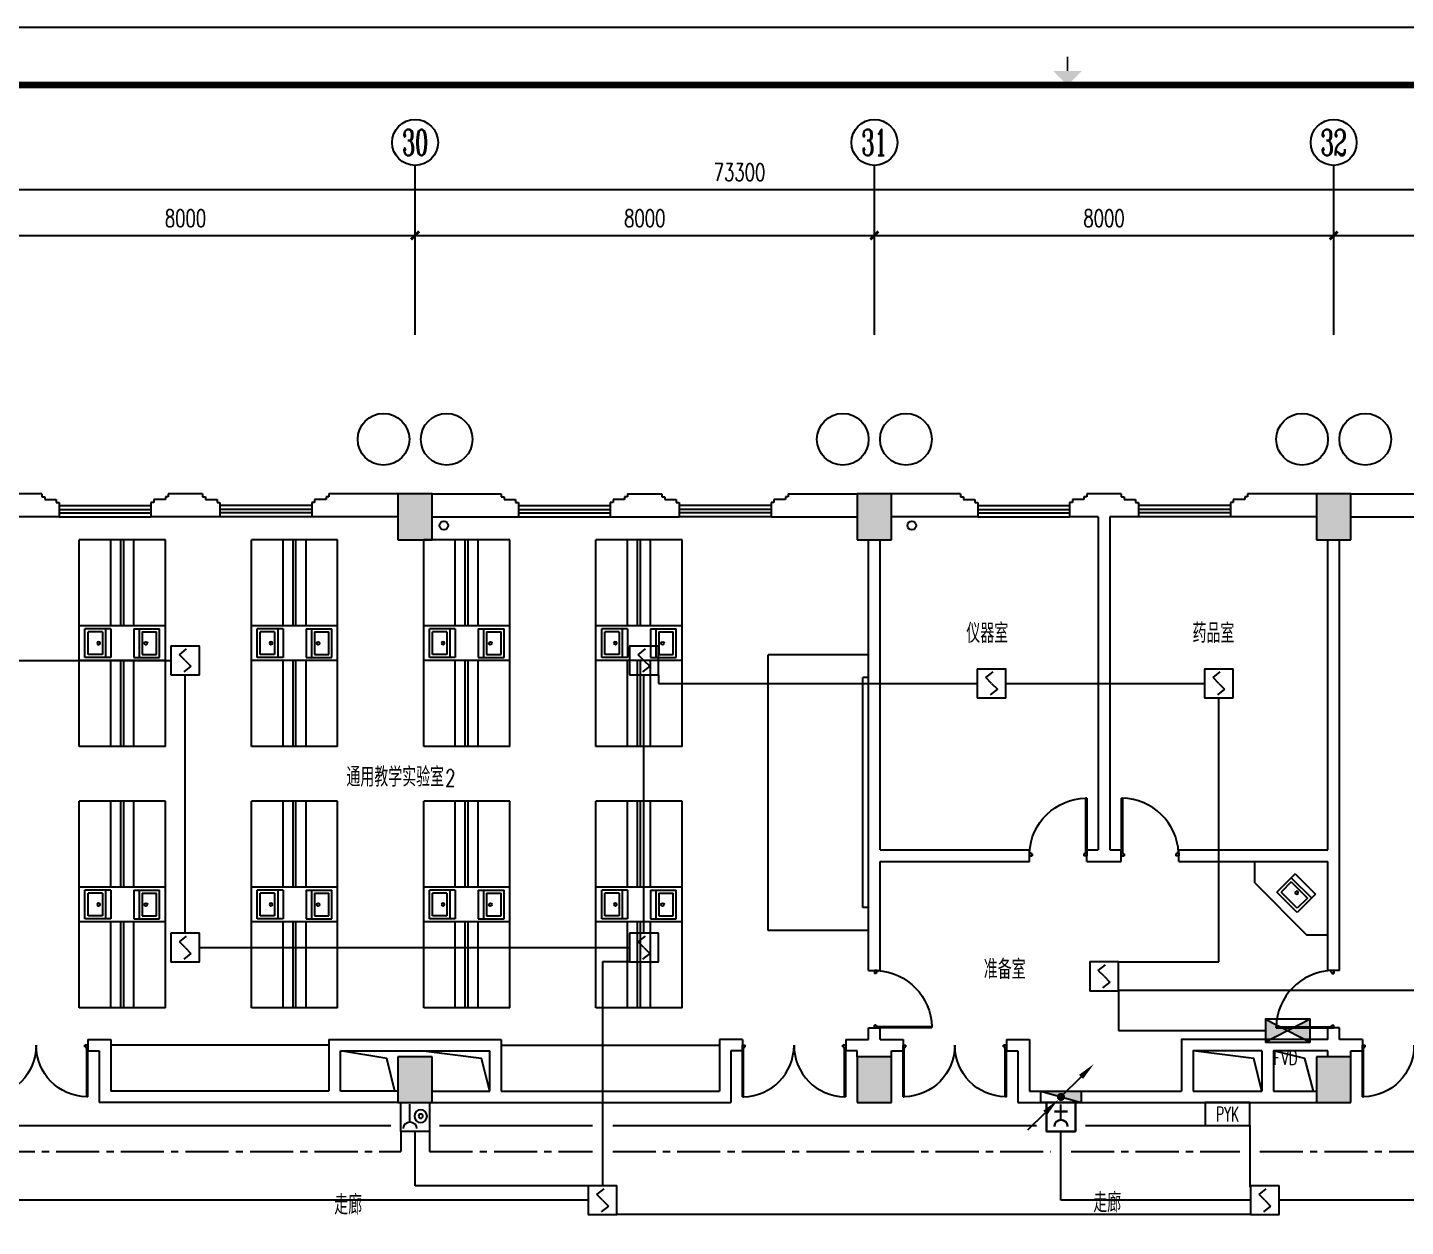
# Model space of a CAD drawing. Extents: x 190999 to 918899, y -200814 to 215286.
# Drawn here: x 470135 to 494135, y 50912 to 71786 of the extents above; entities that cross this region are included whole.
import ezdxf
from ezdxf.enums import TextEntityAlignment as Align

# ---------------------------------------------------------------- set-up
doc = ezdxf.new("R2010")
doc.units = 0
doc.header["$LTSCALE"] = 1000
doc.header["$MEASUREMENT"] = 0
doc.linetypes.add('CENTER2', pattern=[1.125, 0.75, -0.125, 0.125, -0.125])
doc.layers.get('Defpoints').update_dxf_attribs({"color": 1})
for name, color, linetype in [('00-EQUIP', 3, 'Continuous'), ('00-LWIRE', 4, 'Continuous'), ('00-WIRE-4', 6, 'Continuous'), ('A-墙线', 2, 'Continuous'), ('A-外包装修', 250, 'Continuous'), ('A-外窗', 145, 'Continuous'), ('A-家具', 250, 'Continuous'), ('A-门', 167, 'Continuous'), ('AXIS', 3, 'Continuous'), ('AXIS_TEXT', 7, 'Continuous'), ('COLUMN', 2, 'Continuous'), ('EQUIP_消火栓', 1, 'Continuous'), ('PUB_HATCH', 250, 'Continuous'), ('图框', 189, 'Continuous'), ('房间名称', 7, 'Continuous'), ('暖通-风-说明', 3, 'Continuous'), ('洞口线', 165, 'Continuous'), ('雨水管', 151, 'Continuous')]:
    doc.layers.add(name, color=color, linetype=linetype)
doc.styles.add('_COMPLEX', font='COMPLEX.shx', dxfattribs={"width": 0.5})
doc.styles.add('_TCH_AXIS', font='COMPLEX', dxfattribs={"bigfont": 'GBCBIG'})
doc.styles.add('_TCH_DIM', font='SIMPLEX', dxfattribs={"bigfont": 'GBCBIG'})
doc.styles.add('COMPLEX', font='COMPLEX')
doc.styles.add('DIM_FONT', font='SIMPLEX', dxfattribs={"width": 0.7, "bigfont": 'GBCBIG'})
doc.styles.add('HZ-ZGBZ', font='romanc.shx', dxfattribs={"width": 0.65})
doc.styles.get("Standard").update_dxf_attribs({"font": 'simhei.ttf'})
doc.styles.add('XXK', font='romans.shx', dxfattribs={"width": 0.75, "bigfont": 'hzf.shx'})
doc.styles.add('zz-1', font='arial.ttf', dxfattribs={"width": 0.8})
doc.linetypes.add('4INE', pattern='A,1,-0.15,["4",XXK,S=0.3,R=0,X=-0.1,Y=-0.1],-0.25', length=1.4)
doc.dimstyles.new('DIMN', dxfattribs={"dimtxt": 300, "dimasz": 100, "dimexe": 250, "dimexo": 300, "dimgap": 150, "dimtad": 1, "dimdec": 0, "dimzin": 0, "dimdsep": 46, "dimtxsty": 'DIM_FONT', "dimblk": 'ARCHTICK', "dimcen": 0.09, "dimclrt": 7, "dimazin": 2, "dimtfac": 1, "dimtdec": 0, "dimtix": 1, "dimtmove": 2, "dimatfit": 3, "dimfxl": 0, "dimtolj": 1, "dimtzin": 0, "dimarcsym": 0})

# ---------------------------------------------------------------- blocks, each defined once
blk = doc.blocks.new('TJAD_TK_A0')
at = {"layer": '图框'}
blk.add_line((2162, 399.3), (973, 399.3), dxfattribs=at)
at = {"layer": '图框', "const_width": 0.3}
blk.add_lwpolyline([(1567.5, 391.74), (1567.5, 394.24)], dxfattribs=at)
at = {"layer": '图框', "const_width": 1.2}
blk.add_lwpolyline([(2152, -431.7), (2152, 389.3), (998, 389.3), (998, -431.7)], close=True, dxfattribs=at)
at = {"layer": '图框'}
blk.add_solid([(1565, 391.74), (1570, 391.74), (1567.5, 389.24)], dxfattribs=at)
blk = doc.blocks.new('m1000')
at = {"layer": 'A-墙线'}
for p, q in [((0, 0), (0, 200)), ((1000, 0), (1000, 200))]:
    blk.add_line(p, q, dxfattribs=at)
at = {"layer": 'A-门'}
for p, q in [((0, 1100), (0, 100)), ((0, 1100), (20, 1100)), ((20, 1100), (20, 150)), ((0, 150), (30, 150)), ((0, 100), (50, 100)), ((30, 150), (30, 130)), ((30, 130), (50, 130)), ((50, 130), (50, 100)), ((950, 130), (950, 100)), ((970, 130), (950, 130)), ((1000, 100), (950, 100)), ((970, 150), (970, 130)), ((1000, 150), (970, 150)), ((1000, 150), (1000, 100))]:
    blk.add_line(p, q, dxfattribs=at)
blk.add_arc((0, 100), 1000, 2.866, 88.854, dxfattribs=at)
blk = doc.blocks.new('m1800')
at = {"layer": 'A-墙线'}
for p, q in [((-900, -100), (-900, 100)), ((900, -100), (900, 100))]:
    blk.add_line(p, q, dxfattribs=at)
at = {"layer": 'A-门'}
for p, q in [((-900, 900), (-900, 0)), ((-900, 900), (-880, 900)), ((-880, 900), (-880, 50)), ((880, 900), (880, 50)), ((900, 900), (880, 900)), ((900, 900), (900, 0)), ((-900, 50), (-870, 50)), ((-900, 0), (-850, 0)), ((-870, 50), (-870, 30)), ((-870, 30), (-850, 30)), ((-850, 30), (-850, 0)), ((850, 30), (850, 0)), ((870, 30), (850, 30)), ((900, 0), (850, 0)), ((870, 50), (870, 30)), ((900, 50), (870, 50))]:
    blk.add_line(p, q, dxfattribs=at)
for centre, start, end in [((-900, 0), 0, 88.7267), ((900, 0), 91.2733, 180)]:
    blk.add_arc(centre, 900, start, end, dxfattribs=at)
blk = doc.blocks.new('$TwtSys$00000434')
for p, q in [((-0.5, 0.5), (-0.5, -0.5)), ((-0.5, -0.5), (0.5, 0.5)), ((0.5, 0.5), (-0.5, 0.5)), ((0.5, -0.5), (0.5, 0.5)), ((-0.5, -0.5), (0.5, -0.5))]:
    blk.add_line(p, q)
blk.add_solid([(0.5, -0.5), (0.5, 0.5), (-0.5, -0.5)])
blk = doc.blocks.new('_ArchTick')
at = {"const_width": 0.5}
blk.add_lwpolyline([(-0.7, -0.7), (0.7, 0.7)], dxfattribs=at)
blk = doc.blocks.new('*D1253')
at = {"layer": 'AXIS', "color": 0, "lineweight": -2}
for p, q in [((492885, 66767), (492885, 68417)), ((500885, 66767), (500885, 68417)), ((492885, 68167), (500885, 68167))]:
    blk.add_line(p, q, dxfattribs=at)
at = {"layer": 'Defpoints', "color": 0}
for p in [(500885, 68167), (492885, 66467), (500885, 66467)]:
    blk.add_point(p, dxfattribs=at)
at = {"layer": 'AXIS', "color": 0, "lineweight": -2, "xscale": 100, "yscale": 100, "zscale": 100, "rotation": 180}
blk.add_blockref('_ArchTick', (492885, 68167), dxfattribs=at)
at = {"layer": 'AXIS', "color": 0, "lineweight": -2, "xscale": 100, "yscale": 100, "zscale": 100}
blk.add_blockref('_ArchTick', (500885, 68167), dxfattribs=at)
at = {"layer": 'AXIS', "color": 7, "insert": (496885, 68467), "char_height": 300, "attachment_point": 5, "style": 'DIM_FONT'}
blk.add_mtext('\\A1;8000', dxfattribs=at)
blk = doc.blocks.new('*D1254')
at = {"layer": 'AXIS', "color": 0, "lineweight": -2}
for p, q in [((484885, 66767), (484885, 68417)), ((492885, 66767), (492885, 68417)), ((484885, 68167), (492885, 68167))]:
    blk.add_line(p, q, dxfattribs=at)
at = {"layer": 'Defpoints', "color": 0}
for p in [(492885, 68167), (484885, 66467), (492885, 66467)]:
    blk.add_point(p, dxfattribs=at)
at = {"layer": 'AXIS', "color": 0, "lineweight": -2, "xscale": 100, "yscale": 100, "zscale": 100, "rotation": 180}
blk.add_blockref('_ArchTick', (484885, 68167), dxfattribs=at)
at = {"layer": 'AXIS', "color": 0, "lineweight": -2, "xscale": 100, "yscale": 100, "zscale": 100}
blk.add_blockref('_ArchTick', (492885, 68167), dxfattribs=at)
at = {"layer": 'AXIS', "color": 7, "insert": (488885, 68467), "char_height": 300, "attachment_point": 5, "style": 'DIM_FONT'}
blk.add_mtext('\\A1;8000', dxfattribs=at)
blk = doc.blocks.new('*D1255')
at = {"layer": 'AXIS', "color": 0, "lineweight": -2}
for p, q in [((476885, 66767), (476885, 68417)), ((484885, 66767), (484885, 68417)), ((476885, 68167), (484885, 68167))]:
    blk.add_line(p, q, dxfattribs=at)
at = {"layer": 'Defpoints', "color": 0}
for p in [(484885, 68167), (476885, 66467), (484885, 66467)]:
    blk.add_point(p, dxfattribs=at)
at = {"layer": 'AXIS', "color": 0, "lineweight": -2, "xscale": 100, "yscale": 100, "zscale": 100, "rotation": 180}
blk.add_blockref('_ArchTick', (476885, 68167), dxfattribs=at)
at = {"layer": 'AXIS', "color": 0, "lineweight": -2, "xscale": 100, "yscale": 100, "zscale": 100}
blk.add_blockref('_ArchTick', (484885, 68167), dxfattribs=at)
at = {"layer": 'AXIS', "color": 7, "insert": (480885, 68467), "char_height": 300, "attachment_point": 5, "style": 'DIM_FONT'}
blk.add_mtext('\\A1;8000', dxfattribs=at)
blk = doc.blocks.new('*D1256')
at = {"layer": 'AXIS', "color": 0, "lineweight": -2}
for p, q in [((468885, 66767), (468885, 68417)), ((476885, 66767), (476885, 68417)), ((468885, 68167), (476885, 68167))]:
    blk.add_line(p, q, dxfattribs=at)
at = {"layer": 'Defpoints', "color": 0}
for p in [(476885, 68167), (468885, 66467), (476885, 66467)]:
    blk.add_point(p, dxfattribs=at)
at = {"layer": 'AXIS', "color": 0, "lineweight": -2, "xscale": 100, "yscale": 100, "zscale": 100, "rotation": 180}
blk.add_blockref('_ArchTick', (468885, 68167), dxfattribs=at)
at = {"layer": 'AXIS', "color": 0, "lineweight": -2, "xscale": 100, "yscale": 100, "zscale": 100}
blk.add_blockref('_ArchTick', (476885, 68167), dxfattribs=at)
at = {"layer": 'AXIS', "color": 7, "insert": (472885, 68467), "char_height": 300, "attachment_point": 5, "style": 'DIM_FONT'}
blk.add_mtext('\\A1;8000', dxfattribs=at)
blk = doc.blocks.new('*D1261')
at = {"layer": 'AXIS', "color": 0, "lineweight": -2}
for p, q in [((445885, 66767), (445885, 69217)), ((519185, 66767), (519185, 69217)), ((445885, 68967), (519185, 68967))]:
    blk.add_line(p, q, dxfattribs=at)
at = {"layer": 'Defpoints', "color": 0}
for p in [(519185, 68967), (445885, 66467), (519185, 66467)]:
    blk.add_point(p, dxfattribs=at)
at = {"layer": 'AXIS', "color": 0, "lineweight": -2, "xscale": 100, "yscale": 100, "zscale": 100, "rotation": 180}
blk.add_blockref('_ArchTick', (445885, 68967), dxfattribs=at)
at = {"layer": 'AXIS', "color": 0, "lineweight": -2, "xscale": 100, "yscale": 100, "zscale": 100}
blk.add_blockref('_ArchTick', (519185, 68967), dxfattribs=at)
at = {"layer": 'AXIS', "color": 7, "insert": (482535, 69267), "char_height": 300, "attachment_point": 5, "style": 'DIM_FONT'}
blk.add_mtext('\\A1;73300', dxfattribs=at)
blk = doc.blocks.new('_AXISO')
blk.add_circle((0, 0), 0.5)
at = {"layer": 'AXIS_TEXT', "style": 'COMPLEX', "width": 1.041667}
blk.add_attdef('A', text='', height=0.56, dxfattribs=at).set_placement((-0.25, -0.28), (0.25, -0.28), align=Align.FIT)
blk = doc.blocks.new('$plan$00001609')
at = {"linetype": 'Continuous'}
for p, q in [((0, -251), (0, 251)), ((0, 251), (450, 251)), ((93, -251), (93, 251)), ((450, 251), (450, -251)), ((146, -199), (146, 199)), ((146, 199), (397, 199)), ((397, 199), (397, -199)), ((146, -199), (397, -199)), ((0, -251), (450, -251))]:
    blk.add_line(p, q, dxfattribs=at)
blk.add_line((238, 2), (238, 0))
blk.add_arc((212, 0), 26, 4.716, 0, dxfattribs=at)
at = {"style": 'zz-1'}
for tag in ['YSIZE', 'XSIZE']:
    blk.add_attdef(tag, (0, 0), '', height=0.5, dxfattribs=at)
blk = doc.blocks.new('_LINKPT1')
at = {"color": 0}
blk.add_line((0, 0), (0, 0), dxfattribs=at)
blk = doc.blocks.new('J62IR8YJ')
for p, q in [((-0.5, 1), (0.5, 1)), ((-0.5, 0), (-0.5, 1)), ((0.5, 1), (0.5, 0)), ((0, 0.598), (0, 0.06)), ((0.5, 0), (-0.5, 0)), ((-0.231, 0.312), (0.231, 0.312))]:
    blk.add_line(p, q)
at = {"const_width": 0.04, "flags": 128}
blk.add_lwpolyline([(-0.5, 0), (-0.5, 1), (0.5, 1), (0.5, 0)], close=True, dxfattribs=at)
blk.add_arc((0, 0.829), 0.231, 180, 0)
at = {"xscale": 0.002, "yscale": 0.00200000000000955, "zscale": 0.002}
for p in [(0, 1), (-0.5, 0.5), (0.5, 0.5), (0, 0)]:
    blk.add_blockref('_LINKPT1', p, dxfattribs=at)
at = {"flags": 9}
blk.add_attdef('A', (0, 0), '', height=0.00002, dxfattribs=at)
blk = doc.blocks.new('3S1KCGW2')
for p, q in [((0.5, 0.5), (-0.5, 0.5)), ((-0.5, 0.5), (-0.5, -0.5)), ((0.5, -0.5), (0.5, 0.5)), ((-0.2, 0.2), (0.05, 0.4)), ((0, 0), (-0.2, 0.2)), ((0, 0), (0.2, -0.2)), ((0.2, -0.2), (-0.05, -0.4)), ((-0.5, -0.5), (0.5, -0.5))]:
    blk.add_line(p, q)
at = {"const_width": 0.04, "flags": 128}
blk.add_lwpolyline([(-0.5, -0.5), (-0.5, 0.5), (0.5, 0.5), (0.5, -0.5)], close=True, dxfattribs=at)
at = {"xscale": 0.002, "yscale": 0.002, "zscale": 0.002}
for p in [(0, 0.5), (-0.5, 0), (0.5, 0), (0, -0.5)]:
    blk.add_blockref('_LINKPT1', p, dxfattribs=at)
at = {"flags": 9}
blk.add_attdef('A', (0, 0), '', height=0.00002, dxfattribs=at)
blk = doc.blocks.new('3T1W6ZCM')
for p, q in [((0.5, 0.5), (-0.5, 0.5)), ((-0.5, 0.5), (-0.5, -0.5)), ((0.5, -0.5), (0.5, 0.5)), ((-0.178, 0.172), (-0.178, -0.443)), ((-0.5, -0.5), (0.5, -0.5))]:
    blk.add_line(p, q)
at = {"const_width": 0.04}
blk.add_lwpolyline([(-0.5, 0.5), (-0.5, -0.5), (0.5, -0.5), (0.5, 0.5)], close=True, dxfattribs=at)
for radius in [0.222, 0.074]:
    blk.add_circle((0.197, -0.03), radius)
blk.add_arc((-0.178, 0.403), 0.231, 180, 0)
at = {"xscale": 0.002, "yscale": 0.002, "zscale": 0.002}
for p in [(0, 0.5), (-0.5, 0), (0.5, 0), (0, -0.5)]:
    blk.add_blockref('_LINKPT1', p, dxfattribs=at)
at = {"flags": 9}
blk.add_attdef('A', (0, 0), '', height=0.00002, dxfattribs=at)
blk = doc.blocks.new('6A2DRK5Q')
for p, q in [((0.78, 0.4), (-0.78, 0.4)), ((-0.78, 0.4), (-0.78, -0.4)), ((0.78, -0.4), (0.78, 0.4)), ((-0.78, -0.4), (0.78, -0.4))]:
    blk.add_line(p, q)
at = {"xscale": 0.002, "yscale": 0.002, "zscale": 0.002}
for p in [(-0.78, 0), (0, 0.4), (0.78, 0), (0, -0.4)]:
    blk.add_blockref('_LINKPT1', p, dxfattribs=at)
at = {"style": '_COMPLEX', "width": 0.6, "flags": 8}
blk.add_attdef('$TEXT$', text='', height=0.52, dxfattribs=at).set_placement((0, 0), align=Align.MIDDLE_CENTER)
at = {"flags": 9}
blk.add_attdef('A', (0, 0), '', height=0.00002, dxfattribs=at)
blk = doc.blocks.new('6H2KALM6')
for p, q in [((-0.78, 0.4), (0.78, -0.4)), ((0.78, 0.4), (-0.78, -0.4)), ((0.78, 0.4), (-0.78, 0.4)), ((-0.78, 0.4), (-0.78, -0.4)), ((0.78, -0.4), (0.78, 0.4)), ((-0.78, -0.4), (0.78, -0.4))]:
    blk.add_line(p, q)
at = {"const_width": 0.04}
blk.add_lwpolyline([(-0.78, 0.4), (-0.78, -0.4), (0.78, -0.4), (0.78, 0.4)], close=True, dxfattribs=at)
for points in [[(-0.78, 0.4), (0, 0), (-0.78, -0.4)], [(0.78, 0.4), (0, 0), (0.78, -0.4)]]:
    blk.add_solid(points)
at = {"xscale": 0.002, "yscale": 0.002, "zscale": 0.002}
for p in [(-0.78, 0), (0, 0.4), (0.78, 0), (0, -0.4)]:
    blk.add_blockref('_LINKPT1', p, dxfattribs=at)
at = {"flags": 9}
blk.add_attdef('A', (0, 0), '', height=0.00002, dxfattribs=at)
blk = doc.blocks.new('_WRLD1L')
for p, q in [((0.7, 0.7), (0, 0)), ((0.104, 0.104), (0.104, 0.104)), ((-0.104, -0.104), (-0.104, -0.104))]:
    blk.add_line(p, q)
at = {"const_width": 0.142}
blk.add_lwpolyline([(-0.071, 0, 1), (0.071, 0, 1)], format="xyb", close=True, dxfattribs=at)
blk.add_solid([(0.63, 0.77), (0.77, 0.63), (1.15, 1.15)])
at = {"width": 0.8, "flags": 9}
blk.add_attdef('A', (0, 0), '', height=0.00002, dxfattribs=at)
blk = doc.blocks.new('_WRLD10L')
for p, q in [((1.15, 1.15), (0.55, 0.55)), ((0.104, 0.104), (0.104, 0.104)), ((-0.104, -0.104), (-0.104, -0.104))]:
    blk.add_line(p, q)
at = {"const_width": 0.142}
blk.add_lwpolyline([(-0.071, 0, 1), (0.071, 0, 1)], format="xyb", close=True, dxfattribs=at)
blk.add_solid([(0.62, 0.48), (0.48, 0.62), (0.1, 0.1)])
at = {"width": 0.8, "flags": 9}
blk.add_attdef('A', (0, 0), '', height=0.00002, dxfattribs=at)

msp = doc.modelspace()

# ---------------------------------------------------------------- hatches: boundary and pattern name
at = {"layer": 'PUB_HATCH'}
for points in [[(476584.6, 63667.4), (476584.6, 62867.4), (477184.6, 62867.4), (477184.6, 63667.4)], [(484584.6, 63667.4), (484584.6, 62867.4), (485184.6, 62867.4), (485184.6, 63667.4)], [(492584.6, 63667.4), (492584.6, 62867.4), (493184.6, 62867.4), (493184.6, 63667.4)], [(476584.6, 53867.4), (476584.6, 53067.4), (477184.6, 53067.4), (477184.6, 53867.4)], [(484584.6, 53867.4), (484584.6, 53067.4), (485184.6, 53067.4), (485184.6, 53867.4)], [(492584.6, 53867.4), (492584.6, 53067.4), (493184.6, 53067.4), (493184.6, 53867.4)]]:
    msp.add_hatch(color=256, dxfattribs=at).paths.add_polyline_path(points)

# ---------------------------------------------------------------- linework, layer by layer
at = {"layer": '00-WIRE-4'}
for p, q in [((465092.7, 60767.4), (472629.7, 60767.4)), ((472879.7, 56017.4), (472879.7, 60517.4)), ((480871.5, 56017.4), (480871.5, 60517.4)), ((481121.5, 60517.4), (481121.5, 60367.4)), ((481121.5, 60367.4), (486677, 60367.4)), ((487177, 60367.4), (490634.6, 60367.4)), ((490884.6, 55517.4), (490884.6, 60117.4)), ((473129.7, 55767.4), (480621.5, 55767.4)), ((480151.2, 55517.4), (480151.2, 51617.4)), ((480621.5, 55517.4), (480151.2, 55517.4)), ((489134.6, 55517.4), (490884.6, 55517.4)), ((496934.6, 55018.6), (489134.6, 55018.6)), ((489134.6, 55017.4), (489134.6, 54323.3)), ((489134.6, 54323.3), (491694.6, 54323.3)), ((476884.6, 51617.4), (476884.6, 52567.4)), ((488134.9, 51367.4), (488134.9, 52567.4)), ((491424.6, 52667.4), (491424.6, 51595.9)), ((479901.2, 51617.4), (476884.6, 51617.4)), ((479901.2, 51367.4), (468867.9, 51367.4)), ((491434.6, 51367.4), (488134.9, 51367.4)), ((502967.9, 51367.4), (491934.6, 51367.4)), ((491434.6, 51117.4), (480401.2, 51117.4))]:
    msp.add_line(p, q, dxfattribs=at)
at = {"layer": '00-WIRE-4', "linetype": '4INE'}
for p, q in [((466059.3, 52667.4), (476459.6, 52667.4)), ((477309.6, 52667.4), (479976.2, 52667.4)), ((480326.2, 52667.4), (487709.9, 52667.4)), ((488559.9, 52667.4), (490644.6, 52667.4))]:
    msp.add_line(p, q, dxfattribs=at)
at = {"layer": '00-WIRE-4', "linetype": 'CENTER2'}
for p, q in [((476634.6, 52567.4), (476634.6, 52217.4)), ((477134.6, 52567.4), (477134.6, 52217.4)), ((445884.6, 52217.4), (476634.6, 52217.4)), ((477134.6, 52217.4), (479976.2, 52217.4)), ((480326.2, 52217.4), (487959.9, 52217.4)), ((488309.9, 52217.4), (491249.6, 52217.4)), ((491599.6, 52217.4), (515304, 52217.4))]:
    msp.add_line(p, q, dxfattribs=at)
at = {"layer": 'A-墙线'}
for p, q in [((470384.6, 63667.4), (469184.6, 63667.4)), ((470384.6, 63667.4), (470384.6, 63617.4)), ((470384.6, 63617.4), (470434.6, 63617.4)), ((470434.6, 63617.4), (470434.6, 63567.4)), ((472534.6, 63617.4), (472534.6, 63567.4)), ((472584.6, 63617.4), (472534.6, 63617.4)), ((473184.6, 63667.4), (472584.6, 63667.4)), ((472584.6, 63667.4), (472584.6, 63617.4)), ((473184.6, 63667.4), (473184.6, 63617.4)), ((473184.6, 63617.4), (473234.6, 63617.4)), ((473234.6, 63617.4), (473234.6, 63567.4)), ((475334.6, 63617.4), (475334.6, 63567.4)), ((475384.6, 63617.4), (475334.6, 63617.4)), ((476584.6, 63667.4), (475384.6, 63667.4)), ((475384.6, 63667.4), (475384.6, 63617.4)), ((477184.6, 63667.4), (478384.6, 63667.4)), ((478384.6, 63667.4), (478384.6, 63617.4)), ((478384.6, 63617.4), (478434.6, 63617.4)), ((478434.6, 63617.4), (478434.6, 63567.4)), ((480534.6, 63617.4), (480534.6, 63567.4)), ((480584.6, 63617.4), (480534.6, 63617.4)), ((480584.6, 63667.4), (481184.6, 63667.4)), ((480584.6, 63667.4), (480584.6, 63617.4)), ((481184.6, 63667.4), (481184.6, 63617.4)), ((481184.6, 63617.4), (481234.6, 63617.4)), ((481234.6, 63617.4), (481234.6, 63567.4)), ((483334.6, 63617.4), (483334.6, 63567.4)), ((483384.6, 63617.4), (483334.6, 63617.4)), ((483384.6, 63667.4), (484584.6, 63667.4)), ((483384.6, 63667.4), (483384.6, 63617.4)), ((486384.6, 63667.4), (485184.6, 63667.4)), ((486384.6, 63667.4), (486384.6, 63617.4)), ((486384.6, 63617.4), (486434.6, 63617.4)), ((486434.6, 63617.4), (486434.6, 63567.4)), ((488534.6, 63617.4), (488534.6, 63567.4)), ((488584.6, 63617.4), (488534.6, 63617.4)), ((489184.6, 63667.4), (488584.6, 63667.4)), ((488584.6, 63667.4), (488584.6, 63617.4)), ((489184.6, 63667.4), (489184.6, 63617.4)), ((489184.6, 63617.4), (489234.6, 63617.4)), ((489234.6, 63617.4), (489234.6, 63567.4)), ((491334.6, 63617.4), (491334.6, 63567.4)), ((491384.6, 63617.4), (491334.6, 63617.4)), ((492584.6, 63667.4), (491384.6, 63667.4)), ((491384.6, 63667.4), (491384.6, 63617.4)), ((493184.6, 63667.4), (494384.6, 63667.4)), ((470434.6, 63567.4), (470634.6, 63567.4)), ((470634.6, 63567.4), (470634.6, 63517.4)), ((470634.6, 63517.4), (470684.6, 63517.4)), ((470684.6, 63517.4), (470684.6, 63267.4)), ((472334.6, 63517.4), (472284.6, 63517.4)), ((472284.6, 63517.4), (472284.6, 63267.4)), ((472334.6, 63567.4), (472334.6, 63517.4)), ((472534.6, 63567.4), (472334.6, 63567.4)), ((473234.6, 63567.4), (473434.6, 63567.4)), ((473434.6, 63567.4), (473434.6, 63517.4)), ((473434.6, 63517.4), (473484.6, 63517.4)), ((473484.6, 63517.4), (473484.6, 63267.4)), ((475134.6, 63517.4), (475084.6, 63517.4)), ((475084.6, 63517.4), (475084.6, 63267.4)), ((475134.6, 63567.4), (475134.6, 63517.4)), ((475334.6, 63567.4), (475134.6, 63567.4)), ((478434.6, 63567.4), (478634.6, 63567.4)), ((478634.6, 63567.4), (478634.6, 63517.4)), ((478634.6, 63517.4), (478684.6, 63517.4)), ((478684.6, 63517.4), (478684.6, 63267.4)), ((480334.6, 63517.4), (480284.6, 63517.4)), ((480284.6, 63517.4), (480284.6, 63267.4)), ((480334.6, 63567.4), (480334.6, 63517.4)), ((480534.6, 63567.4), (480334.6, 63567.4)), ((481234.6, 63567.4), (481434.6, 63567.4)), ((481434.6, 63567.4), (481434.6, 63517.4)), ((481434.6, 63517.4), (481484.6, 63517.4)), ((481484.6, 63517.4), (481484.6, 63267.4)), ((483134.6, 63517.4), (483084.6, 63517.4)), ((483084.6, 63517.4), (483084.6, 63267.4)), ((483134.6, 63567.4), (483134.6, 63517.4)), ((483334.6, 63567.4), (483134.6, 63567.4)), ((486434.6, 63567.4), (486634.6, 63567.4)), ((486634.6, 63567.4), (486634.6, 63517.4)), ((486634.6, 63517.4), (486684.6, 63517.4)), ((486684.6, 63517.4), (486684.6, 63267.4)), ((488334.6, 63517.4), (488284.6, 63517.4)), ((488284.6, 63517.4), (488284.6, 63267.4)), ((488334.6, 63567.4), (488334.6, 63517.4)), ((488534.6, 63567.4), (488334.6, 63567.4)), ((489234.6, 63567.4), (489434.6, 63567.4)), ((489434.6, 63567.4), (489434.6, 63517.4)), ((489434.6, 63517.4), (489484.6, 63517.4)), ((489484.6, 63517.4), (489484.6, 63267.4)), ((491134.6, 63517.4), (491084.6, 63517.4)), ((491084.6, 63517.4), (491084.6, 63267.4)), ((491134.6, 63567.4), (491134.6, 63517.4)), ((491334.6, 63567.4), (491134.6, 63567.4)), ((470684.6, 63267.4), (469184.6, 63267.4)), ((473484.6, 63267.4), (472284.6, 63267.4)), ((476584.6, 63267.4), (475084.6, 63267.4)), ((477184.6, 63267.4), (478684.6, 63267.4)), ((480284.6, 63267.4), (481484.6, 63267.4)), ((483084.6, 63267.4), (484584.6, 63267.4)), ((486684.6, 63267.4), (485184.6, 63267.4)), ((488784.6, 63267.4), (488284.6, 63267.4)), ((488784.6, 63267.4), (488784.6, 57467.4)), ((488984.6, 63267.4), (488984.6, 57467.4)), ((489484.6, 63267.4), (488984.6, 63267.4)), ((492584.6, 63267.4), (491084.6, 63267.4)), ((493184.6, 63267.4), (494684.6, 63267.4)), ((484784.6, 55367.4), (484784.6, 62867.4)), ((484984.6, 57467.4), (484984.6, 62867.4)), ((492784.6, 57467.4), (492784.6, 62867.4)), ((492984.6, 55367.4), (492984.6, 62867.4)), ((484984.6, 57467.4), (487584.6, 57467.4)), ((488584.6, 57467.4), (488784.6, 57467.4)), ((488984.6, 57467.4), (489184.6, 57467.4)), ((490184.6, 57467.4), (492784.6, 57467.4)), ((484984.6, 57267.4), (487584.6, 57267.4)), ((484984.6, 55367.4), (484984.6, 57267.4)), ((488584.6, 57267.4), (489184.6, 57267.4)), ((490184.6, 57267.4), (492784.6, 57267.4)), ((492784.6, 55367.4), (492784.6, 57267.4)), ((484784.6, 54167.4), (484784.6, 54367.4)), ((484984.6, 54167.4), (484984.6, 54367.4)), ((492784.6, 54167.4), (492784.6, 54367.4)), ((492984.6, 54167.4), (492984.6, 54367.4)), ((471184.6, 54167.4), (471584.6, 54167.4)), ((471584.6, 54167.4), (471584.6, 53267.4)), ((475384.6, 54167.4), (475384.6, 53267.4)), ((475384.6, 54167.4), (478384.6, 54167.4)), ((478384.6, 54167.4), (478384.6, 53267.4)), ((482584.6, 54167.4), (482184.6, 54167.4)), ((482184.6, 54167.4), (482184.6, 53267.4)), ((484384.6, 54167.4), (484784.6, 54167.4)), ((484984.6, 54167.4), (485384.6, 54167.4)), ((487184.6, 54167.4), (487584.6, 54167.4)), ((487584.6, 54167.4), (487584.6, 53267.4)), ((493384.6, 54167.4), (492984.6, 54167.4)), ((471184.6, 53967.4), (471384.6, 53967.4)), ((471384.6, 53967.4), (471384.6, 53067.4)), ((475584.6, 53967.4), (478184.6, 53967.4)), ((475584.6, 53267.4), (475584.6, 53967.4)), ((478184.6, 53267.4), (478184.6, 53967.4)), ((482584.6, 53967.4), (482384.6, 53967.4)), ((482384.6, 53967.4), (482384.6, 53067.4)), ((484584.6, 53967.4), (484384.6, 53967.4)), ((484584.6, 53867.4), (484584.6, 53967.4)), ((485184.6, 53967.4), (485384.6, 53967.4)), ((485184.6, 53867.4), (485184.6, 53967.4)), ((487184.6, 53967.4), (487384.6, 53967.4)), ((487384.6, 53967.4), (487384.6, 53067.4)), ((492784.6, 53867.4), (492784.6, 53967.4)), ((493184.6, 53967.4), (493384.6, 53967.4)), ((493184.6, 53867.4), (493184.6, 53967.4)), ((476584.6, 53067.4), (471384.6, 53067.4)), ((475384.6, 53267.4), (471584.6, 53267.4)), ((476584.6, 53267.4), (475584.6, 53267.4)), ((477184.6, 53267.4), (478184.6, 53267.4)), ((477184.6, 53067.4), (482384.6, 53067.4)), ((478384.6, 53267.4), (482184.6, 53267.4)), ((487384.6, 53067.4), (492584.6, 53067.4)), ((487584.6, 53267.4), (490234.6, 53267.4)), ((490434.6, 53267.4), (491634.6, 53267.4)), ((491834.6, 53267.4), (492584.6, 53267.4))]:
    msp.add_line(p, q, dxfattribs=at)
for points in [[(492784.6, 54167.4), (490234.6, 54167.4), (490234.6, 53267.4)], [(491634.6, 53967.4), (490434.6, 53967.4), (490434.6, 53267.4)], [(491634.6, 53967.4), (491634.6, 53267.4)], [(492784.6, 53967.4), (491834.6, 53967.4), (491834.6, 53267.4)]]:
    msp.add_lwpolyline(points, dxfattribs=at)
at = {"layer": 'A-外包装修'}
for centre in [(476334.6, 64617.4), (477434.6, 64617.4), (484334.6, 64617.4), (485434.6, 64617.4), (492334.6, 64617.4), (493434.6, 64617.4)]:
    msp.add_circle(centre, 450, dxfattribs=at)
at = {"layer": 'A-外窗'}
for p, q in [((470684.6, 63467.4), (472284.6, 63467.4)), ((470684.6, 63397.4), (472284.6, 63397.4)), ((475084.6, 63467.4), (473484.6, 63467.4)), ((475084.6, 63397.4), (473484.6, 63397.4)), ((478684.6, 63467.4), (480284.6, 63467.4)), ((478684.6, 63397.4), (480284.6, 63397.4)), ((483084.6, 63467.4), (481484.6, 63467.4)), ((483084.6, 63397.4), (481484.6, 63397.4)), ((486684.6, 63467.4), (488284.6, 63467.4)), ((486684.6, 63397.4), (488284.6, 63397.4)), ((491084.6, 63467.4), (489484.6, 63467.4)), ((491084.6, 63397.4), (489484.6, 63397.4)), ((470684.6, 63337.4), (472284.6, 63337.4)), ((470684.6, 63267.4), (472284.6, 63267.4)), ((475084.6, 63337.4), (473484.6, 63337.4)), ((475084.6, 63267.4), (473484.6, 63267.4)), ((478684.6, 63337.4), (480284.6, 63337.4)), ((478684.6, 63267.4), (480284.6, 63267.4)), ((483084.6, 63337.4), (481484.6, 63337.4)), ((483084.6, 63267.4), (481484.6, 63267.4)), ((486684.6, 63337.4), (488284.6, 63337.4)), ((486684.6, 63267.4), (488284.6, 63267.4)), ((491084.6, 63337.4), (489484.6, 63337.4)), ((491084.6, 63267.4), (489484.6, 63267.4))]:
    msp.add_line(p, q, dxfattribs=at)
at = {"layer": 'A-家具'}
for p, q in [((471034.6, 59267.4), (471034.6, 62867.4)), ((472534.6, 62867.4), (471034.6, 62867.4)), ((471584.6, 61367.4), (471584.6, 62867.4)), ((471759.6, 61367.4), (471759.6, 62867.4)), ((471809.6, 61367.4), (471809.6, 62867.4)), ((471984.6, 61367.4), (471984.6, 62867.4)), ((472534.6, 59267.4), (472534.6, 62867.4)), ((474034.6, 59267.4), (474034.6, 62867.4)), ((475534.6, 62867.4), (474034.6, 62867.4)), ((474584.6, 61367.4), (474584.6, 62867.4)), ((474759.6, 61367.4), (474759.6, 62867.4)), ((474809.6, 61367.4), (474809.6, 62867.4)), ((474984.6, 61367.4), (474984.6, 62867.4)), ((475534.6, 59267.4), (475534.6, 62867.4)), ((477034.6, 59267.4), (477034.6, 62867.4)), ((478534.6, 62867.4), (477034.6, 62867.4)), ((477584.6, 61367.4), (477584.6, 62867.4)), ((477759.6, 61367.4), (477759.6, 62867.4)), ((477809.6, 61367.4), (477809.6, 62867.4)), ((477984.6, 61367.4), (477984.6, 62867.4)), ((478534.6, 59267.4), (478534.6, 62867.4)), ((480034.6, 59267.4), (480034.6, 62867.4)), ((481534.6, 62867.4), (480034.6, 62867.4)), ((480584.6, 61367.4), (480584.6, 62867.4)), ((480759.6, 61367.4), (480759.6, 62867.4)), ((480809.6, 61367.4), (480809.6, 62867.4)), ((480984.6, 61367.4), (480984.6, 62867.4)), ((481534.6, 59267.4), (481534.6, 62867.4)), ((472534.6, 61367.4), (471034.6, 61367.4)), ((475534.6, 61367.4), (474034.6, 61367.4)), ((478534.6, 61367.4), (477034.6, 61367.4)), ((481534.6, 61367.4), (480034.6, 61367.4)), ((472534.6, 60767.4), (471034.6, 60767.4)), ((471584.6, 59267.4), (471584.6, 60767.4)), ((471759.6, 59267.4), (471759.6, 60767.4)), ((471809.6, 59267.4), (471809.6, 60767.4)), ((471984.6, 59267.4), (471984.6, 60767.4)), ((475534.6, 60767.4), (474034.6, 60767.4)), ((474584.6, 59267.4), (474584.6, 60767.4)), ((474759.6, 59267.4), (474759.6, 60767.4)), ((474809.6, 59267.4), (474809.6, 60767.4)), ((474984.6, 59267.4), (474984.6, 60767.4)), ((478534.6, 60767.4), (477034.6, 60767.4)), ((477584.6, 59267.4), (477584.6, 60767.4)), ((477759.6, 59267.4), (477759.6, 60767.4)), ((477809.6, 59267.4), (477809.6, 60767.4)), ((477984.6, 59267.4), (477984.6, 60767.4)), ((481534.6, 60767.4), (480034.6, 60767.4)), ((480584.6, 59267.4), (480584.6, 60767.4)), ((480759.6, 59267.4), (480759.6, 60767.4)), ((480809.6, 59267.4), (480809.6, 60767.4)), ((480984.6, 59267.4), (480984.6, 60767.4)), ((483034.6, 56067.4), (483034.6, 60867.4)), ((484784.6, 60867.4), (483034.6, 60867.4)), ((484684.6, 56467.4), (484684.6, 60467.4)), ((484784.6, 60467.4), (484684.6, 60467.4)), ((472534.6, 59267.4), (471034.6, 59267.4)), ((475534.6, 59267.4), (474034.6, 59267.4)), ((478534.6, 59267.4), (477034.6, 59267.4)), ((481534.6, 59267.4), (480034.6, 59267.4)), ((471034.6, 54717.4), (471034.6, 58317.4)), ((472534.6, 58317.4), (471034.6, 58317.4)), ((471584.6, 56817.4), (471584.6, 58317.4)), ((471759.6, 56817.4), (471759.6, 58317.4)), ((471809.6, 56817.4), (471809.6, 58317.4)), ((471984.6, 56817.4), (471984.6, 58317.4)), ((472534.6, 54717.4), (472534.6, 58317.4)), ((474034.6, 54717.4), (474034.6, 58317.4)), ((475534.6, 58317.4), (474034.6, 58317.4)), ((474584.6, 56817.4), (474584.6, 58317.4)), ((474759.6, 56817.4), (474759.6, 58317.4)), ((474809.6, 56817.4), (474809.6, 58317.4)), ((474984.6, 56817.4), (474984.6, 58317.4)), ((475534.6, 54717.4), (475534.6, 58317.4)), ((478534.6, 58317.4), (477034.6, 58317.4)), ((477034.6, 54717.4), (477034.6, 58317.4)), ((477584.6, 56817.4), (477584.6, 58317.4)), ((477759.6, 56817.4), (477759.6, 58317.4)), ((477809.6, 56817.4), (477809.6, 58317.4)), ((477984.6, 56817.4), (477984.6, 58317.4)), ((478534.6, 54717.4), (478534.6, 58317.4)), ((480034.6, 54717.4), (480034.6, 58317.4)), ((481534.6, 58317.4), (480034.6, 58317.4)), ((480584.6, 56817.4), (480584.6, 58317.4)), ((480759.6, 56817.4), (480759.6, 58317.4)), ((480809.6, 56817.4), (480809.6, 58317.4)), ((480984.6, 56817.4), (480984.6, 58317.4)), ((481534.6, 54717.4), (481534.6, 58317.4)), ((491509.6, 56892.4), (491509.6, 57267.4)), ((491509.6, 56892.4), (492409.6, 55992.4)), ((472534.6, 56817.4), (471034.6, 56817.4)), ((475534.6, 56817.4), (474034.6, 56817.4)), ((478534.6, 56817.4), (477034.6, 56817.4)), ((481534.6, 56817.4), (480034.6, 56817.4)), ((484784.6, 56467.4), (484684.6, 56467.4)), ((472534.6, 56217.4), (471034.6, 56217.4)), ((471584.6, 54717.4), (471584.6, 56217.4)), ((471759.6, 54717.4), (471759.6, 56217.4)), ((471809.6, 54717.4), (471809.6, 56217.4)), ((471984.6, 54717.4), (471984.6, 56217.4)), ((475534.6, 56217.4), (474034.6, 56217.4)), ((474584.6, 54717.4), (474584.6, 56217.4)), ((474759.6, 54717.4), (474759.6, 56217.4)), ((474809.6, 54717.4), (474809.6, 56217.4)), ((474984.6, 54717.4), (474984.6, 56217.4)), ((478534.6, 56217.4), (477034.6, 56217.4)), ((477584.6, 54717.4), (477584.6, 56217.4)), ((477759.6, 54717.4), (477759.6, 56217.4)), ((477809.6, 54717.4), (477809.6, 56217.4)), ((477984.6, 54717.4), (477984.6, 56217.4)), ((481534.6, 56217.4), (480034.6, 56217.4)), ((480584.6, 54717.4), (480584.6, 56217.4)), ((480759.6, 54717.4), (480759.6, 56217.4)), ((480809.6, 54717.4), (480809.6, 56217.4)), ((480984.6, 54717.4), (480984.6, 56217.4)), ((484784.6, 56067.4), (483034.6, 56067.4)), ((492409.6, 55992.4), (492784.6, 55992.4)), ((472534.6, 54717.4), (471034.6, 54717.4)), ((475534.6, 54717.4), (474034.6, 54717.4)), ((478534.6, 54717.4), (477034.6, 54717.4)), ((481534.6, 54717.4), (480034.6, 54717.4)), ((475384.6, 54067.4), (471584.6, 54067.4)), ((478384.6, 54067.4), (482184.6, 54067.4))]:
    msp.add_line(p, q, dxfattribs=at)
at = {"layer": 'AXIS'}
for p, q in [((476884.6, 66437.4), (476884.6, 69386.5)), ((484884.6, 66437.4), (484884.6, 69386.5)), ((492884.6, 66437.4), (492884.6, 69386.5))]:
    msp.add_line(p, q, dxfattribs=at)
at = {"layer": 'COLUMN'}
for p, q in [((476584.6, 63667.4), (476584.6, 62867.4)), ((477184.6, 63667.4), (476584.6, 63667.4)), ((477184.6, 62867.4), (477184.6, 63667.4)), ((484584.6, 63667.4), (484584.6, 62867.4)), ((485184.6, 63667.4), (484584.6, 63667.4)), ((485184.6, 62867.4), (485184.6, 63667.4)), ((492584.6, 63667.4), (492584.6, 62867.4)), ((493184.6, 63667.4), (492584.6, 63667.4)), ((493184.6, 62867.4), (493184.6, 63667.4)), ((476584.6, 62867.4), (477184.6, 62867.4)), ((484584.6, 62867.4), (485184.6, 62867.4)), ((492584.6, 62867.4), (493184.6, 62867.4)), ((476584.6, 53867.4), (476584.6, 53067.4)), ((477184.6, 53867.4), (476584.6, 53867.4)), ((477184.6, 53067.4), (477184.6, 53867.4)), ((484584.6, 53867.4), (484584.6, 53067.4)), ((485184.6, 53867.4), (484584.6, 53867.4)), ((485184.6, 53067.4), (485184.6, 53867.4)), ((492584.6, 53867.4), (492584.6, 53067.4)), ((493184.6, 53867.4), (492584.6, 53867.4)), ((493184.6, 53067.4), (493184.6, 53867.4)), ((476584.6, 53067.4), (477184.6, 53067.4)), ((484584.6, 53067.4), (485184.6, 53067.4)), ((492584.6, 53067.4), (493184.6, 53067.4))]:
    msp.add_line(p, q, dxfattribs=at)
at = {"layer": '洞口线', "ltscale": 2}
for points in [[(476534.6, 53267.1), (476391.1, 53836.5), (475584.6, 53967.4)], [(478184.6, 53267.1), (478041.1, 53836.5), (476984.6, 53967.1)], [(491634.6, 53267.4), (491491.1, 53836.8), (490434.6, 53967.4)], [(492534.6, 53267.4), (492384.6, 53834), (491834.6, 53967.4)]]:
    msp.add_lwpolyline(points, dxfattribs=at)
at = {"layer": '雨水管'}
for centre in [(477384.6, 63117.4), (485534.6, 63117.4)]:
    msp.add_circle(centre, 75, dxfattribs=at)

# ---------------------------------------------------------------- block references
at = {"layer": '00-EQUIP', "xscale": 500, "yscale": 500, "zscale": 500}
for name, p in [('3S1KCGW2', (472879.7, 60767.4)), ('3S1KCGW2', (480871.5, 60767.4)), ('3S1KCGW2', (486927, 60367.4)), ('3S1KCGW2', (490884.6, 60367.4)), ('3S1KCGW2', (472879.7, 55767.4)), ('3S1KCGW2', (480871.5, 55767.4)), ('3S1KCGW2', (488884.6, 55267.4)), ('6H2KALM6', (492084.6, 54323.3))]:
    msp.add_blockref(name, p, dxfattribs=at)
at = {"layer": '00-EQUIP', "yscale": 500, "zscale": 500, "rotation": 180}
for name, p, xscale in [('3T1W6ZCM', (476884.6, 52817.4), -500), ('J62IR8YJ', (488134.9, 53067.4), 500), ('J62IR8YJ', (488134.9, 53067.4), -500), ('3S1KCGW2', (480151.2, 51367.4), 500), ('3S1KCGW2', (491684.6, 51367.4), 500)]:
    msp.add_blockref(name, p, dxfattribs=dict(at, xscale=xscale))
at = {"layer": '00-EQUIP', "xscale": 500, "yscale": 500, "zscale": 500}
msp.add_blockref('6A2DRK5Q', (491034.6, 52867.4), dxfattribs=at).add_auto_attribs({'$TEXT$': 'PYK'})
at = {"layer": '00-LWIRE', "xscale": 500, "yscale": 500, "zscale": 500}
msp.add_blockref('_WRLD1L', (488134.9, 53167.4), dxfattribs=at)
at = {"layer": '00-LWIRE', "xscale": 500, "yscale": 500, "zscale": 500, "rotation": 180}
msp.add_blockref('_WRLD10L', (488134.9, 53167.4), dxfattribs=at)
at = {"layer": 'A-家具'}
for p, rotation in [((471584.6, 61067.4), 180), ((474584.6, 61067.4), 180), ((477584.6, 61067.4), 180), ((480584.6, 61067.4), 180), ((492389.9, 56872.7), 225.0000000000001), ((471584.6, 56517.4), 180), ((474584.6, 56517.4), 180), ((477584.6, 56517.4), 180), ((480584.6, 56517.4), 180)]:
    msp.add_blockref('$plan$00001609', p, dxfattribs=dict(at, rotation=rotation))
at = {"layer": 'A-家具', "yscale": -1}
for p in [(471984.6, 61067.4), (474984.6, 61067.4), (477984.6, 61067.4), (480984.6, 61067.4), (471984.6, 56517.4), (474984.6, 56517.4), (477984.6, 56517.4), (480984.6, 56517.4)]:
    msp.add_blockref('$plan$00001609', p, dxfattribs=at)
at = {"layer": 'A-门', "xscale": -1}
msp.add_blockref('m1000', (488584.6, 57267.4), dxfattribs=at)
at = {"layer": 'A-门'}
msp.add_blockref('m1000', (489184.6, 57267.4), dxfattribs=at)
at = {"layer": 'A-门', "xscale": -1}
for name, p, rotation in [('m1000', (484784.6, 54367.4), 270), ('m1800', (470284.6, 54067.4), 180), ('m1800', (486284.6, 54067.4), 180), ('m1800', (494284.6, 54067.4), 180)]:
    msp.add_blockref(name, p, dxfattribs=dict(at, rotation=rotation))
at = {"layer": 'A-门'}
for name, p, rotation in [('m1000', (492984.6, 54367.4), 90), ('m1800', (483484.6, 54067.4), 180)]:
    msp.add_blockref(name, p, dxfattribs=dict(at, rotation=rotation))
at = {"layer": 'AXIS'}
ref = msp.add_blockref('_AXISO', (476884.6, 69786.5), dxfattribs=dict(at, xscale=800, yscale=800, zscale=800))
ref.add_attrib('A', '30', dxfattribs={"layer": 'AXIS_TEXT', "height": 452.55, "style": '_TCH_AXIS', "width": 0.636364}).set_placement((476658.3, 69560.2), (477110.9, 69560.2), align=Align.FIT)
ref = msp.add_blockref('_AXISO', (484884.6, 69786.5), dxfattribs=dict(at, xscale=800, yscale=800, zscale=800))
ref.add_attrib('A', '31', dxfattribs={"layer": 'AXIS_TEXT', "height": 452.55, "style": '_TCH_AXIS', "width": 0.75}).set_placement((484658.3, 69560.2), (485110.9, 69560.2), align=Align.FIT)
ref = msp.add_blockref('_AXISO', (492884.6, 69786.5), dxfattribs=dict(at, xscale=800, yscale=800, zscale=800))
ref.add_attrib('A', '32', dxfattribs={"layer": 'AXIS_TEXT', "height": 452.55, "style": '_TCH_AXIS', "width": 0.636364}).set_placement((492658.3, 69560.2), (493110.9, 69560.2), align=Align.FIT)
at = {"layer": 'EQUIP_消火栓', "xscale": -700, "yscale": 200, "zscale": 700, "rotation": 180}
msp.add_blockref('$TwtSys$00000434', (488134.9, 53167.4), dxfattribs=at)
at = {"layer": '图框', "xscale": 100, "yscale": 100, "zscale": 100}
msp.add_blockref('TJAD_TK_A0', (331498.6, 31856.8), dxfattribs=at)

# ---------------------------------------------------------------- texts
at = {"layer": '房间名称', "style": '_TCH_DIM'}
for s, p in [('仪器室', (486486.6, 61072.8)), ('药品室', (490425.5, 61072.8)), ('通用教学实验室', (475688.3, 58569.6)), ('准备室', (486789.7, 55219.3)), ('走廊', (475476.9, 51119.6)), ('走廊', (488697.5, 51158.1))]:
    msp.add_text(s, height=337.59, dxfattribs=at).set_placement(p)
at = {"layer": '房间名称', "style": '_TCH_DIM', "width": 0.705882}
msp.add_text('2', height=297.5, dxfattribs=at).set_placement((477408.5, 58569.6))
at = {"layer": '暖通-风-说明', "style": 'HZ-ZGBZ', "width": 0.7}
msp.add_text('FVD', height=250, dxfattribs=at).set_placement((491828.6, 53724))

# ---------------------------------------------------------------- dimensions: what is measured, and where the dimension line sits
at = {"layer": 'AXIS'}
for p1, p2, distance, picture, middle in [((445884.6, 66467.4), (519184.6, 66467.4), 2500, '*D1261', (482534.6, 69267.4)), ((468884.6, 66467.4), (476884.6, 66467.4), 1700, '*D1256', (472884.6, 68467.4)), ((476884.6, 66467.4), (484884.6, 66467.4), 1700, '*D1255', (480884.6, 68467.4)), ((484884.6, 66467.4), (492884.6, 66467.4), 1700, '*D1254', (488884.6, 68467.4)), ((492884.6, 66467.4), (500884.6, 66467.4), 1700, '*D1253', (496884.6, 68467.4))]:
    dim = msp.add_aligned_dim(p1=p1, p2=p2, distance=distance, dimstyle='DIMN', dxfattribs=at)
    dim.commit()
    dim.dimension.update_dxf_attribs({"geometry": picture, "text_midpoint": middle})

doc.saveas('drawing.dxf')
